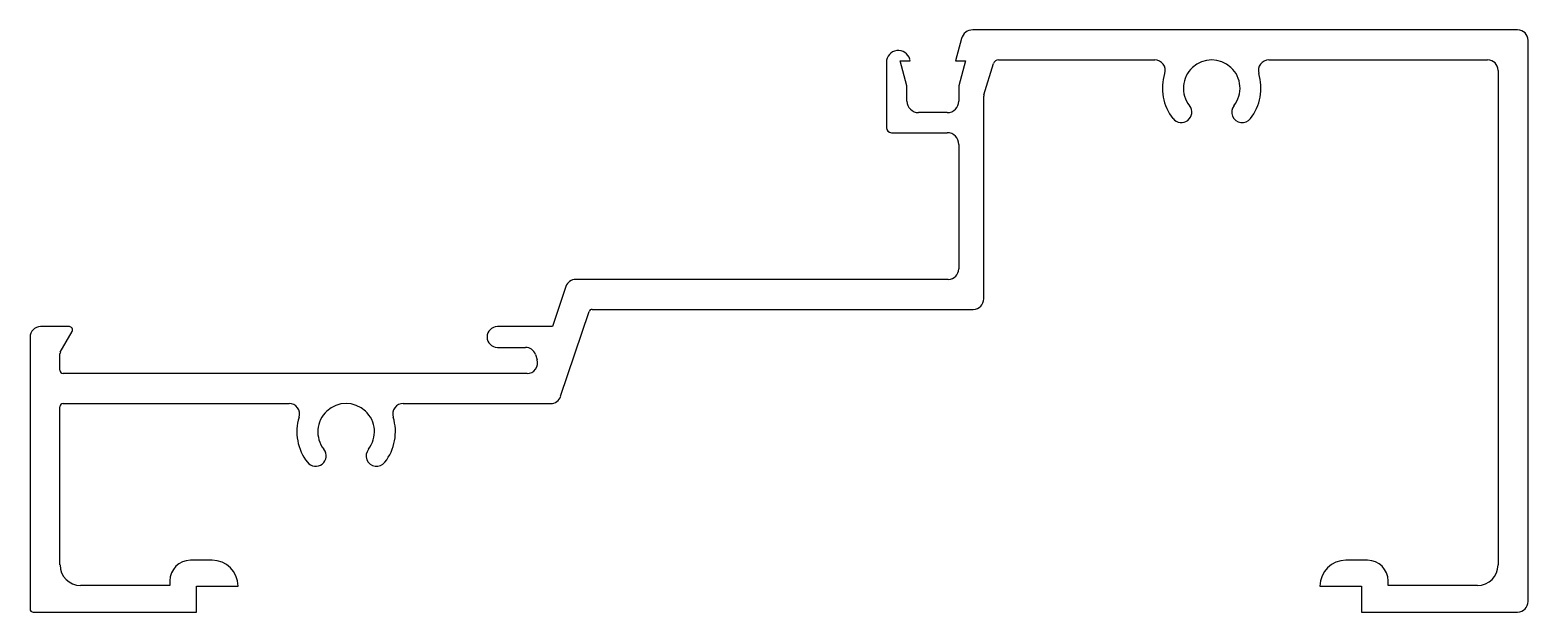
# Model space of a CAD drawing. Extents: x 4 to 119, y 4 to 49.
import ezdxf

# ---------------------------------------------------------------- set-up
doc = ezdxf.new("R2010")
doc.units = 0
doc.layers.get('0').update_dxf_attribs({"linetype": 'CONTINUOUS'})

msp = doc.modelspace()

# ---------------------------------------------------------------- linework, layer by layer
for p, q in [((75.4, 48.12), (74.94, 46.42)), ((117.83, 48.78), (76.26, 48.78)), ((118.63, 5.13), (118.63, 47.98)), ((69.67, 46.3), (69.67, 41.31)), ((71.24, 44.51), (70.73, 46.42)), ((70.73, 46.42), (71.49, 46.42)), ((71.49, 46.42), (71.46, 46.53)), ((74.94, 46.42), (75.7, 46.42)), ((75.7, 46.42), (75.19, 44.51)), ((77.11, 43.82), (77.85, 46.21)), ((78.22, 46.49), (90.14, 46.49)), ((98.85, 46.49), (115.54, 46.49)), ((116.34, 45.69), (116.34, 7.93)), ((71.24, 43.35), (71.24, 44.51)), ((75.19, 44.51), (75.19, 43.35)), ((77.1, 28.24), (77.1, 43.72)), ((74.31, 42.46), (72.13, 42.46)), ((70.06, 40.93), (74.31, 40.93)), ((75.19, 40.04), (75.19, 30.53)), ((74.39, 29.73), (45.97, 29.73)), ((45.21, 29.18), (44.19, 26.12)), ((47.22, 27.44), (76.3, 27.44)), ((44.81, 20.8), (46.98, 27.27)), ((4.33, 25.32), (4.33, 4.58)), ((7.33, 26.12), (5.13, 26.12)), ((6.64, 24.18), (7.55, 25.74)), ((44.19, 26.12), (39.99, 26.12)), ((6.61, 22.79), (6.61, 24.05)), ((39.99, 24.54), (42.13, 24.54)), ((42.89, 23.99), (43.02, 23.59)), ((42.26, 22.54), (6.86, 22.54)), ((6.61, 7.93), (6.61, 20)), ((6.86, 20.25), (24.1, 20.25)), ((32.81, 20.25), (44.06, 20.25)), ((18.22, 8.29), (16.57, 8.29)), ((106.38, 8.29), (104.73, 8.29)), ((15, 6.36), (8.19, 6.36)), ((15, 6.71), (15, 6.36)), ((17.02, 4.33), (17.03, 6.31)), ((17.03, 6.31), (20.2, 6.31)), ((102.75, 6.31), (105.92, 6.31)), ((105.92, 6.31), (105.92, 4.33)), ((107.96, 6.36), (107.96, 6.71)), ((114.77, 6.36), (107.96, 6.36)), ((4.58, 4.33), (17.02, 4.33)), ((105.92, 4.33), (117.83, 4.33))]:
    msp.add_line(p, q)
for centre, radius, start, end in [((76.26, 47.89), 0.889, 90, 165), ((117.83, 47.98), 0.8, 0, 90), ((70.58, 46.3), 0.91, 15, 180), ((78.22, 46.11), 0.381, 90, 165), ((90.14, 45.69), 0.8, 342.6477, 90), ((94.49, 44.33), 2.16, 321.7644, 218.2356), ((98.85, 45.69), 0.8, 90, 197.3523), ((115.54, 45.69), 0.8, 360, 90), ((94.49, 44.33), 3.76, 162.6477, 218.2356), ((94.49, 44.33), 3.76, 321.7644, 17.3523), ((77.48, 43.72), 0.381, 165, 180), ((72.13, 43.35), 0.889, 180, 270), ((74.31, 43.35), 0.889, 270, 360), ((92.17, 42.5), 0.8, 218.2356, 38.2356), ((96.82, 42.5), 0.8, 141.7644, 321.7644), ((70.06, 41.31), 0.381, 180, 270), ((74.31, 40.04), 0.889, 360, 90), ((45.97, 28.93), 0.8, 90, 161.474), ((74.39, 30.53), 0.8, 270, 0), ((47.22, 27.19), 0.25, 90, 161.474), ((76.3, 28.24), 0.8, 270, 360), ((5.13, 25.32), 0.8, 90, 180), ((7.33, 25.87), 0.25, 330, 90), ((39.99, 25.33), 0.79, 90, 270), ((6.86, 24.05), 0.25, 150, 180), ((42.13, 23.74), 0.8, 18.5198, 90), ((42.26, 23.34), 0.8, 270, 18.5198), ((6.86, 22.79), 0.25, 180, 270), ((44.06, 21.05), 0.8, 270, 341.474), ((6.86, 20), 0.25, 90, 180), ((24.1, 19.45), 0.8, 342.6609, 90), ((28.45, 18.09), 2.16, 321.7924, 218.2076), ((32.81, 19.45), 0.8, 90, 197.3391), ((28.45, 18.09), 3.76, 162.6609, 218.2076), ((28.45, 18.09), 3.76, 321.7924, 17.3391), ((26.13, 16.26), 0.801, 218.2076, 38.2076), ((30.78, 16.26), 0.8, 141.7924, 321.7924), ((16.57, 6.71), 1.57, 90, 180), ((18.22, 6.31), 1.98, 0, 90), ((104.73, 6.31), 1.98, 90, 180), ((106.38, 6.71), 1.57, 360, 90), ((8.19, 7.93), 1.57, 180, 270), ((114.77, 7.93), 1.57, 270, 0), ((4.58, 4.58), 0.25, 180, 270), ((117.83, 5.13), 0.8, 270, 360)]:
    msp.add_arc(centre, radius, start, end)

doc.saveas('drawing.dxf')
